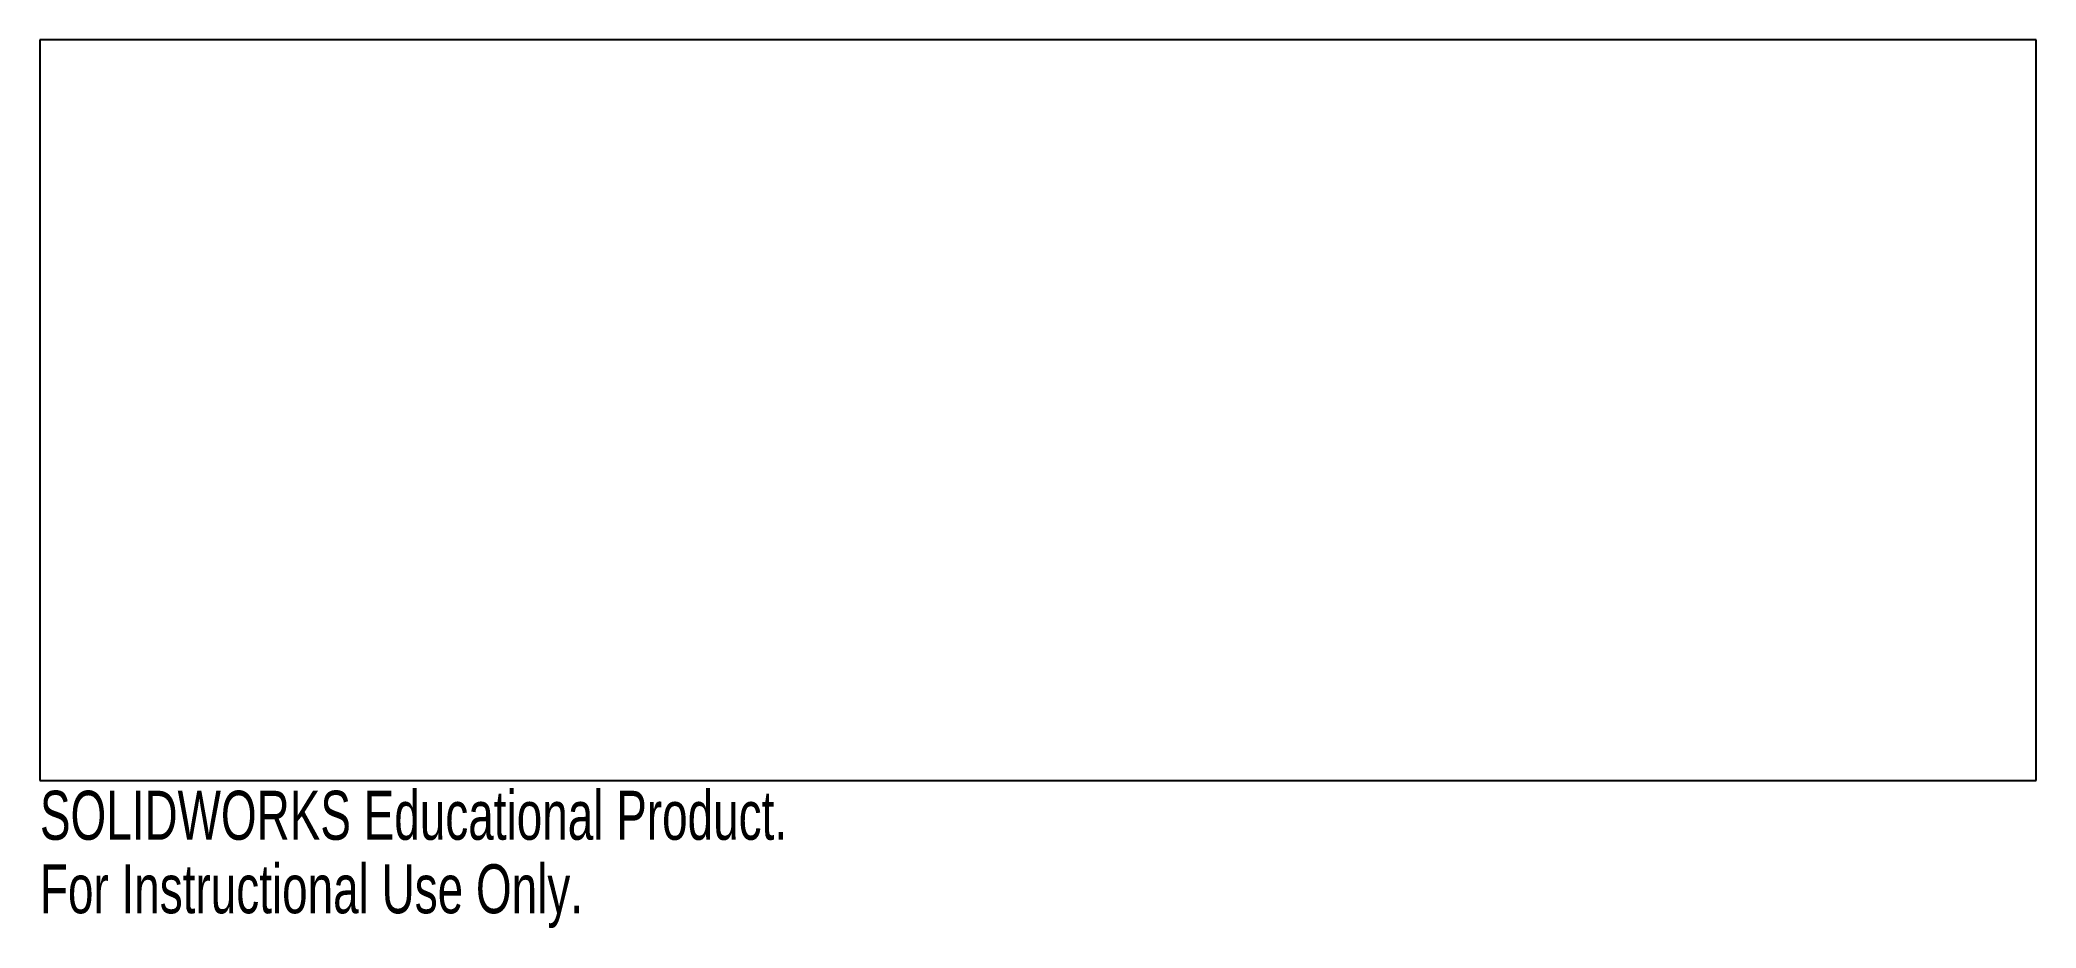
# Model space of a CAD drawing. Header units: inches. Extents: x -3.88 to 3.88, y 4.43 to 7.88.
import ezdxf

# ---------------------------------------------------------------- set-up
doc = ezdxf.new("R2010")
doc.units = ezdxf.units.IN
doc.header["$MEASUREMENT"] = 0
doc.styles.add('SLDTEXTSTYLE0', font='TXT', dxfattribs={"width": 0.7})

msp = doc.modelspace()

# ---------------------------------------------------------------- linework, layer by layer
at = {"color": 7, "linetype": 'Continuous', "lineweight": 25}
for p, q in [((3.875, 7.875), (-3.875, 7.875)), ((-3.875, 7.875), (-3.875, 5)), ((3.875, 5), (3.875, 7.875)), ((-3.875, 5), (3.875, 5))]:
    msp.add_line(p, q, dxfattribs=at)

# ---------------------------------------------------------------- texts
at = {"color": 7, "linetype": 'Continuous', "char_height": 0.1903, "attachment_point": 1, "style": 'SLDTEXTSTYLE0'}
for s, insert in [('SOLIDWORKS Educational Product.', (-3.875, 4.9599)), ('For Instructional Use Only.', (-3.875, 4.6744))]:
    msp.add_mtext(s, dxfattribs=dict(at, insert=insert))

doc.saveas('drawing.dxf')
